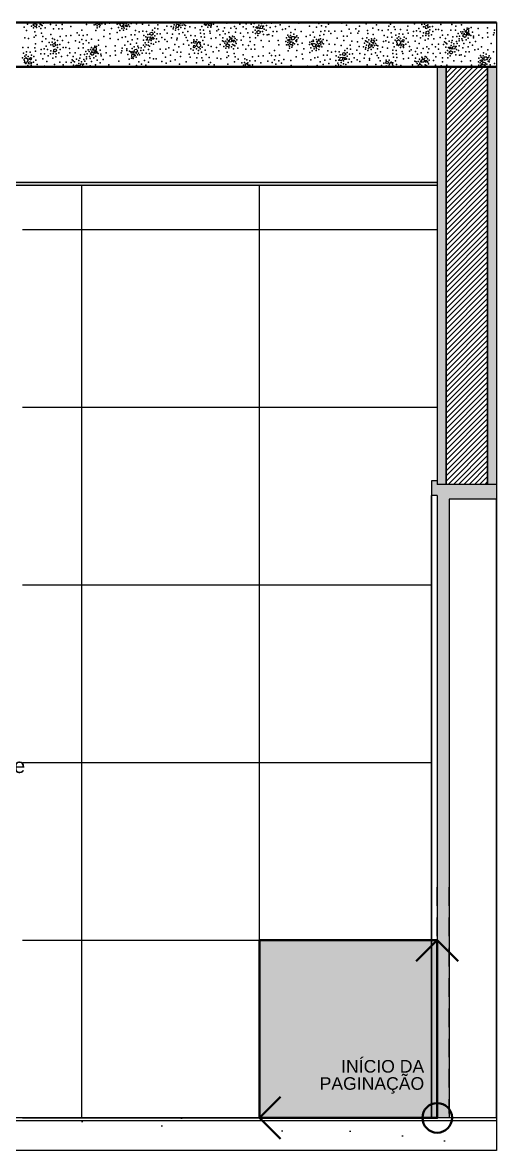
# Model space of a CAD drawing. Header units: metres. Extents: x -1.8 to 75.3, y -2 to 2.8.
# Drawn here: x 41.35 to 42.95, y -2.008 to 1.802 of the extents above; entities that cross this region are included whole.
import ezdxf

# ---------------------------------------------------------------- set-up
doc = ezdxf.new("R2010")
doc.units = ezdxf.units.M
doc.header["$MEASUREMENT"] = 0
for name, color, linetype in [('FORRO.EXEC', 7, 'Continuous'), ('LAJES.EST', 7, 'Continuous'), ('NOTAS-LAYOUT.EXEC', 7, 'Continuous'), ('PAREDE CONSTRUIR', 7, 'Continuous'), ('Portas Archicad', 7, 'Continuous')]:
    doc.layers.add(name, color=color, linetype=linetype)
for name, color, linetype, lineweight in [('FORRO.EXEC_Caneta_No__241', 7, 'Continuous', 13), ('LAJES.EST_Caneta_No__1', 7, 'Continuous', 40), ('LAJES.EST_Caneta_No__241', 7, 'Continuous', 13), ('LAJES.EST_Caneta_No__4', 7, 'Continuous', 25), ('LAJES.EST_Caneta_No__7', 7, 'Continuous', 13), ('NOTAS-EXECUTIVO.ARQ_Caneta_No__1', 7, 'Continuous', 40), ('NOTAS-LAYOUT.EXEC_Caneta_No__241', 7, 'Continuous', 13), ('NOTAS-LAYOUT.EXEC_Caneta_No__5', 7, 'Continuous', 20), ('PAREDE CONSTRUIR_Caneta_No__241', 7, 'Continuous', 13), ('PAREDE CONSTRUIR_Caneta_No__3', 7, 'Continuous', 30), ('Portas Archicad_Caneta_No__241', 7, 'Continuous', 13), ('Portas Archicad_Caneta_No__3', 7, 'Continuous', 30)]:
    doc.layers.add(name, color=color, linetype=linetype, lineweight=lineweight)
for name, color, linetype, lineweight, true_color in [('LAJES.EST_Caneta_No__254', 7, 'Continuous', 0, 0xd1c9ad), ('LAJES.EST_Caneta_No__97', 7, 'Continuous', 13, 0x6b6b6b), ('NOTAS-EXECUTIVO.ARQ_Caneta_No__12', 7, 'Continuous', 0, 0x030303), ('NOTAS-EXECUTIVO.ARQ_Caneta_No__24', 7, 'Continuous', 40, 0x851f10), ('PAREDE CONSTRUIR_Caneta_No__97', 7, 'Continuous', 13, 0x6b6b6b), ('Portas Archicad_Caneta_No__9', 7, 'Continuous', 9, 0x020202)]:
    doc.layers.add(name, color=color, linetype=linetype, lineweight=lineweight, true_color=true_color)
doc.styles.add('GENERATED_STYLE_1', font='arial.ttf')
pattern_1 = [(45, (6.24602, -1.39824), (-0.159099, 0.159099), [0, -0.15, 0, -0.225]), (110, (6.74602, -1.39824), (0.2114308, 0.0769545), [0, -0.11, 0, -0.19])]
pattern_2 = [(50, (6.24602, -1.89824), (-0.546554, 0.047817), [0.05715, -0.62865]), (355, (6.246, -1.89824), (-0.10573, 0.5731705), [0.04572, -0.502922]), (100.4514, (6.29157, -1.90223), (0.440824, 0.525353), [0.04857, -0.534271]), (46.1842, (6.246, -1.74584), (-0.813237, 0.126127), [0.085725, -0.942975]), (96.6356, (6.3138, -1.75635), (0.712212, 0.742278), [0.072855, -0.801407]), (351.1842, (6.246, -1.74584), (0.712212, 0.742278), [0.06858, -0.75438]), (21, (6.32222, -1.78394), (-0.454843, 0.3067956), [0.05715, -0.62865]), (326, (6.3222, -1.78394), (0.185406, 0.552564), [0.04572, -0.50292]), (71.4514, (6.36013, -1.8095), (0.640249, 0.245768), [0.04857, -0.53427]), (37.5, (6.24602, -1.89824), (0.0092658, 0.2536651), [0, -0.496824, 0, -0.51054, 0, -0.504825]), (7.5, (6.24602, -1.89824), (0.200459, 0.3005417), [0, -0.291084, 0, -0.485394, 0, -0.192405]), (327.5, (6.0761, -1.89824), (-0.4067718, 0.0171862), [0, -0.1905, 0, -0.59436, 0, -0.78867]), (317.5, (5.9999, -1.89824), (0.4443875, 0.0762795), [0, -0.24765, 0, -0.394716, 0, -0.56007])]

# ---------------------------------------------------------------- blocks, each defined once
blk = doc.blocks.new('*X171', base_point=(6.246, -1.8982))
at = {"layer": 'LAJES.EST_Caneta_No__241', "color": 7, "linetype": 'Continuous', "lineweight": 13}
for p, q in [((41.3918, 1.7986), (41.385, 1.793)), ((41.3913, 1.788), (41.385, 1.793)), ((41.3918, 1.7986), (41.3985, 1.7954)), ((41.3985, 1.7954), (41.3954, 1.789)), ((41.6025, 1.8018), (41.6003, 1.7986)), ((41.6074, 1.7946), (41.6003, 1.7986)), ((41.6112, 1.7963), (41.6074, 1.7946)), ((41.6129, 1.8018), (41.6112, 1.7963)), ((41.678, 1.794), (41.6825, 1.8011)), ((41.678, 1.794), (41.6851, 1.7876)), ((41.6825, 1.8011), (41.692, 1.7966)), ((41.692, 1.7966), (41.6851, 1.7876)), ((41.6947, 1.7906), (41.7006, 1.7953)), ((41.6972, 1.7984), (41.6955, 1.8018)), ((41.6972, 1.7984), (41.7063, 1.8012)), ((41.7006, 1.7953), (41.7033, 1.7883)), ((41.7061, 1.8018), (41.7063, 1.8012)), ((41.8687, 1.787), (41.8691, 1.7954)), ((41.8691, 1.7954), (41.8778, 1.7959)), ((41.8778, 1.7959), (41.8752, 1.7856)), ((41.9641, 1.8018), (41.9664, 1.7952)), ((41.9664, 1.7952), (41.9724, 1.7955)), ((41.9724, 1.7955), (41.976, 1.8018)), ((41.9779, 1.7913), (41.98, 1.799)), ((41.9861, 1.7899), (41.9779, 1.7913)), ((41.98, 1.799), (41.9884, 1.7961)), ((41.9861, 1.7899), (41.9884, 1.7961)), ((42.1495, 1.7803), (42.1538, 1.791)), ((42.1603, 1.7895), (42.1538, 1.791)), ((42.7152, 1.7921), (42.7091, 1.7893)), ((42.7152, 1.7921), (42.7199, 1.7853)), ((41.3954, 1.789), (41.3913, 1.788)), ((41.7023, 1.7873), (41.6947, 1.7906)), ((41.7033, 1.7883), (41.7023, 1.7873)), ((41.7718, 1.7521), (41.7823, 1.7531)), ((41.7823, 1.7531), (41.778, 1.7424)), ((41.7789, 1.7618), (41.782, 1.7682)), ((41.7856, 1.7586), (41.7789, 1.7618)), ((41.782, 1.7682), (41.7861, 1.7692)), ((41.7856, 1.7586), (41.7924, 1.7642)), ((41.7856, 1.7461), (41.7884, 1.7532)), ((41.7861, 1.7692), (41.7924, 1.7642)), ((41.7884, 1.7532), (41.7942, 1.7484)), ((41.8687, 1.787), (41.8752, 1.7856)), ((42.1376, 1.785), (42.1383, 1.7876)), ((42.1434, 1.7802), (42.1376, 1.785)), ((42.1383, 1.7876), (42.1462, 1.7872)), ((42.1462, 1.7747), (42.1394, 1.7692)), ((42.1457, 1.7642), (42.1394, 1.7692)), ((42.1462, 1.7872), (42.1434, 1.7802)), ((42.1498, 1.7652), (42.1457, 1.7642)), ((42.1462, 1.7747), (42.1528, 1.7716)), ((42.1599, 1.7812), (42.1495, 1.7803)), ((42.1528, 1.7716), (42.1498, 1.7652)), ((42.1603, 1.7895), (42.1599, 1.7812)), ((42.2584, 1.7425), (42.258, 1.7539)), ((42.2675, 1.7534), (42.258, 1.7539)), ((42.2675, 1.7534), (42.2685, 1.7451)), ((42.7118, 1.7804), (42.7091, 1.7893)), ((42.7129, 1.7718), (42.7108, 1.7633)), ((42.7189, 1.7631), (42.7108, 1.7633)), ((42.7199, 1.7853), (42.7118, 1.7804)), ((42.7129, 1.7718), (42.7201, 1.7733)), ((42.7215, 1.7664), (42.7189, 1.7631)), ((42.7201, 1.7733), (42.7215, 1.7664)), ((42.8419, 1.7623), (42.8351, 1.7567)), ((42.8414, 1.7517), (42.8351, 1.7567)), ((42.8455, 1.7527), (42.8414, 1.7517)), ((42.8419, 1.7623), (42.8486, 1.7591)), ((42.8486, 1.7591), (42.8455, 1.7527)), ((42.8469, 1.7682), (42.8495, 1.7785)), ((42.8556, 1.7687), (42.8469, 1.7682)), ((42.856, 1.7771), (42.8495, 1.7785)), ((42.8495, 1.7629), (42.8502, 1.7655)), ((42.8553, 1.7581), (42.8495, 1.7629)), ((42.8502, 1.7655), (42.8581, 1.7652)), ((42.8581, 1.7652), (42.8553, 1.7581)), ((42.856, 1.7771), (42.8556, 1.7687)), ((41.4576, 1.7315), (41.4516, 1.7287)), ((41.4543, 1.7198), (41.4516, 1.7287)), ((41.4624, 1.7247), (41.4543, 1.7198)), ((41.4576, 1.7315), (41.4624, 1.7247)), ((41.5894, 1.7076), (41.5919, 1.7179)), ((41.5984, 1.7165), (41.5919, 1.7179)), ((41.5984, 1.7165), (41.5981, 1.7082)), ((41.7715, 1.7438), (41.7718, 1.7521)), ((41.7715, 1.7438), (41.778, 1.7424)), ((41.7935, 1.7458), (41.7856, 1.7461)), ((41.7942, 1.7484), (41.7935, 1.7458)), ((41.9276, 1.7396), (41.9254, 1.7334)), ((41.9338, 1.7305), (41.9254, 1.7334)), ((41.9266, 1.7176), (41.9281, 1.7254)), ((41.9291, 1.7166), (41.9266, 1.7176)), ((41.9276, 1.7396), (41.9358, 1.7382)), ((41.9281, 1.7254), (41.9346, 1.7217)), ((41.9346, 1.7217), (41.9291, 1.7166)), ((41.9358, 1.7382), (41.9338, 1.7305)), ((41.9414, 1.734), (41.9368, 1.726)), ((41.9389, 1.7225), (41.9368, 1.726)), ((41.945, 1.7162), (41.9389, 1.7225)), ((41.9474, 1.7343), (41.9414, 1.734)), ((41.9508, 1.7218), (41.945, 1.7162)), ((41.9503, 1.726), (41.9474, 1.7343)), ((41.9503, 1.726), (41.9508, 1.7218)), ((42.0416, 1.73), (42.0348, 1.7244)), ((42.0411, 1.7194), (42.0348, 1.7244)), ((42.0452, 1.7204), (42.0411, 1.7194)), ((42.0416, 1.73), (42.0483, 1.7268)), ((42.0483, 1.7268), (42.0452, 1.7204)), ((42.0466, 1.7359), (42.0492, 1.7462)), ((42.0553, 1.7364), (42.0466, 1.7359)), ((42.0557, 1.7447), (42.0492, 1.7462)), ((42.0557, 1.7447), (42.0553, 1.7364)), ((42.0575, 1.7401), (42.0582, 1.7427)), ((42.0616, 1.7367), (42.0575, 1.7401)), ((42.0582, 1.7427), (42.0645, 1.7424)), ((42.0616, 1.7367), (42.0643, 1.7378)), ((42.0656, 1.7408), (42.0643, 1.7378)), ((42.0656, 1.7408), (42.0645, 1.7424)), ((42.2443, 1.7419), (42.2445, 1.7432)), ((42.2508, 1.7381), (42.2443, 1.7419)), ((42.2445, 1.7432), (42.2525, 1.7455)), ((42.2555, 1.7378), (42.2501, 1.73)), ((42.2572, 1.726), (42.2501, 1.73)), ((42.2525, 1.7455), (42.2508, 1.7381)), ((42.2555, 1.7378), (42.2631, 1.7344)), ((42.261, 1.7277), (42.2572, 1.726)), ((42.2685, 1.7451), (42.2584, 1.7425)), ((42.2631, 1.7344), (42.261, 1.7277)), ((42.3278, 1.7254), (42.3323, 1.7325)), ((42.3278, 1.7254), (42.3349, 1.719)), ((42.3323, 1.7325), (42.3418, 1.728)), ((42.3418, 1.728), (42.3349, 1.719)), ((42.3432, 1.7373), (42.3491, 1.7413)), ((42.347, 1.7299), (42.3432, 1.7373)), ((42.3445, 1.722), (42.3504, 1.7267)), ((42.3522, 1.7188), (42.3445, 1.722)), ((42.347, 1.7299), (42.3561, 1.7326)), ((42.3491, 1.7413), (42.3531, 1.7401)), ((42.3504, 1.7267), (42.3531, 1.7197)), ((42.3531, 1.7197), (42.3522, 1.7188)), ((42.3531, 1.7401), (42.3561, 1.7326)), ((42.5185, 1.7184), (42.5189, 1.7268)), ((42.5185, 1.7184), (42.525, 1.717)), ((42.5189, 1.7268), (42.5276, 1.7273)), ((42.5276, 1.7273), (42.525, 1.717)), ((42.5259, 1.7364), (42.529, 1.7428)), ((42.5326, 1.7332), (42.5259, 1.7364)), ((42.529, 1.7428), (42.5331, 1.7438)), ((42.5326, 1.7332), (42.5394, 1.7388)), ((42.5331, 1.7438), (42.5394, 1.7388)), ((42.6128, 1.7391), (42.6186, 1.7447)), ((42.6132, 1.7349), (42.6128, 1.7391)), ((42.6132, 1.7349), (42.6162, 1.7266)), ((42.6162, 1.7266), (42.6222, 1.7269)), ((42.6186, 1.7447), (42.6247, 1.7384)), ((42.6222, 1.7269), (42.6268, 1.7349)), ((42.6247, 1.7384), (42.6268, 1.7349)), ((42.6277, 1.7227), (42.6298, 1.7304)), ((42.636, 1.7213), (42.6277, 1.7227)), ((42.629, 1.7393), (42.6345, 1.7444)), ((42.6355, 1.7355), (42.629, 1.7393)), ((42.6298, 1.7304), (42.6382, 1.7275)), ((42.6345, 1.7444), (42.637, 1.7433)), ((42.637, 1.7433), (42.6355, 1.7355)), ((42.636, 1.7213), (42.6382, 1.7275)), ((42.7874, 1.7164), (42.7881, 1.719)), ((42.7932, 1.7116), (42.7874, 1.7164)), ((42.7881, 1.719), (42.796, 1.7186)), ((42.796, 1.7186), (42.7932, 1.7116)), ((42.7993, 1.7117), (42.8036, 1.7224)), ((42.8101, 1.7209), (42.8036, 1.7224)), ((42.8101, 1.7209), (42.8097, 1.7126)), ((41.3552, 1.6785), (41.361, 1.6841)), ((41.3557, 1.6744), (41.3552, 1.6785)), ((41.361, 1.6841), (41.3671, 1.6778)), ((41.3671, 1.6778), (41.3692, 1.6743)), ((41.3714, 1.6787), (41.3769, 1.6838)), ((41.378, 1.6749), (41.3714, 1.6787)), ((41.3769, 1.6838), (41.3794, 1.6827)), ((41.3794, 1.6827), (41.378, 1.6749)), ((41.4553, 1.7112), (41.4532, 1.7027)), ((41.4613, 1.7025), (41.4532, 1.7027)), ((41.4553, 1.7112), (41.4625, 1.7127)), ((41.4639, 1.7058), (41.4613, 1.7025)), ((41.4625, 1.7127), (41.4639, 1.7058)), ((41.5843, 1.7017), (41.5775, 1.6961)), ((41.5838, 1.6911), (41.5775, 1.6961)), ((41.5879, 1.6921), (41.5838, 1.6911)), ((41.5843, 1.7017), (41.591, 1.6985)), ((41.591, 1.6985), (41.5879, 1.6921)), ((41.5981, 1.7082), (41.5894, 1.7076)), ((41.5919, 1.7023), (41.5926, 1.7049)), ((41.5977, 1.6976), (41.5919, 1.7023)), ((41.5926, 1.7049), (41.6005, 1.7046)), ((41.6005, 1.7046), (41.5977, 1.6976)), ((41.7161, 1.698), (41.7189, 1.705)), ((41.724, 1.6977), (41.7161, 1.698)), ((41.7182, 1.6861), (41.7186, 1.6944)), ((41.7182, 1.6861), (41.7247, 1.6847)), ((41.7186, 1.6944), (41.7273, 1.695)), ((41.7189, 1.705), (41.7247, 1.7003)), ((41.7247, 1.7003), (41.724, 1.6977)), ((41.7273, 1.695), (41.7247, 1.6847)), ((41.7256, 1.7041), (41.7287, 1.7105)), ((41.7323, 1.7009), (41.7256, 1.7041)), ((41.7287, 1.7105), (41.7328, 1.7115)), ((41.7323, 1.7009), (41.7391, 1.7065)), ((41.7328, 1.7115), (41.7391, 1.7065)), ((42.4213, 1.6752), (42.4217, 1.6835)), ((42.4217, 1.6835), (42.4321, 1.6845)), ((42.4321, 1.6845), (42.4278, 1.6738)), ((42.4287, 1.6932), (42.4318, 1.6996)), ((42.4354, 1.69), (42.4287, 1.6932)), ((42.4318, 1.6996), (42.4359, 1.7006)), ((42.4354, 1.69), (42.4422, 1.6956)), ((42.4354, 1.6775), (42.4382, 1.6846)), ((42.4433, 1.6772), (42.4354, 1.6775)), ((42.4359, 1.7006), (42.4422, 1.6956)), ((42.4382, 1.6846), (42.444, 1.6798)), ((42.444, 1.6798), (42.4433, 1.6772)), ((42.6965, 1.6673), (42.699, 1.6776)), ((42.7055, 1.6762), (42.699, 1.6776)), ((42.796, 1.7062), (42.7892, 1.7006)), ((42.7955, 1.6956), (42.7892, 1.7006)), ((42.7996, 1.6966), (42.7955, 1.6956)), ((42.796, 1.7062), (42.8027, 1.703)), ((42.8097, 1.7126), (42.7993, 1.7117)), ((42.8027, 1.703), (42.7996, 1.6966)), ((42.8943, 1.6746), (42.9023, 1.6769)), ((42.9023, 1.6769), (42.9006, 1.6695)), ((42.9082, 1.6739), (42.9079, 1.6853)), ((42.9174, 1.6848), (42.9079, 1.6853)), ((42.9183, 1.6765), (42.9082, 1.6739)), ((42.9174, 1.6848), (42.9183, 1.6765)), ((41.3557, 1.6744), (41.3586, 1.666)), ((41.3586, 1.666), (41.3646, 1.6663)), ((41.3646, 1.6663), (41.3692, 1.6743)), ((41.3702, 1.6621), (41.3722, 1.6698)), ((41.3784, 1.6607), (41.3702, 1.6621)), ((41.3722, 1.6698), (41.3806, 1.6669)), ((41.3784, 1.6607), (41.3806, 1.6669)), ((41.5298, 1.6558), (41.5305, 1.6584)), ((41.5347, 1.6518), (41.5298, 1.6558)), ((41.5305, 1.6584), (41.5384, 1.658)), ((41.5384, 1.658), (41.5359, 1.6518)), ((41.542, 1.6518), (41.546, 1.6618)), ((41.5525, 1.6604), (41.546, 1.6618)), ((41.5521, 1.652), (41.5492, 1.6518)), ((41.5525, 1.6604), (41.5521, 1.652)), ((42.1074, 1.6629), (42.1014, 1.6601)), ((42.1039, 1.6518), (42.1014, 1.6601)), ((42.1122, 1.6561), (42.105, 1.6518)), ((42.1074, 1.6629), (42.1122, 1.6561)), ((42.4213, 1.6752), (42.4278, 1.6738)), ((42.5774, 1.6711), (42.5752, 1.6648)), ((42.5836, 1.6619), (42.5752, 1.6648)), ((42.5769, 1.6518), (42.5779, 1.6568)), ((42.5774, 1.6711), (42.5857, 1.6696)), ((42.5779, 1.6568), (42.5844, 1.6531)), ((42.5844, 1.6531), (42.583, 1.6518)), ((42.5857, 1.6696), (42.5836, 1.6619)), ((42.5912, 1.6654), (42.5866, 1.6574)), ((42.5887, 1.6539), (42.5866, 1.6574)), ((42.5908, 1.6518), (42.5887, 1.6539)), ((42.5972, 1.6657), (42.5912, 1.6654)), ((42.6002, 1.6574), (42.5972, 1.6657)), ((42.6006, 1.6532), (42.5991, 1.6518)), ((42.6002, 1.6574), (42.6006, 1.6532)), ((42.6914, 1.6614), (42.6846, 1.6558)), ((42.6897, 1.6518), (42.6846, 1.6558)), ((42.6914, 1.6614), (42.6981, 1.6582)), ((42.695, 1.6518), (42.6948, 1.6518)), ((42.6981, 1.6582), (42.695, 1.6518)), ((42.7052, 1.6678), (42.6965, 1.6673)), ((42.7055, 1.6762), (42.7052, 1.6678)), ((42.7073, 1.6715), (42.708, 1.6741)), ((42.7114, 1.6681), (42.7073, 1.6715)), ((42.708, 1.6741), (42.7143, 1.6738)), ((42.7114, 1.6681), (42.7141, 1.6692)), ((42.7154, 1.6722), (42.7141, 1.6692)), ((42.7154, 1.6722), (42.7143, 1.6738)), ((42.8942, 1.6733), (42.8943, 1.6746)), ((42.9006, 1.6695), (42.8942, 1.6733)), ((42.9053, 1.6692), (42.8999, 1.6614)), ((42.907, 1.6574), (42.8999, 1.6614)), ((42.9053, 1.6692), (42.9129, 1.6658)), ((42.9109, 1.6591), (42.907, 1.6574)), ((42.9129, 1.6658), (42.9109, 1.6591))]:
    blk.add_line(p, q, dxfattribs=at)
for p in [(41.3668, 1.796), (41.3824, 1.8009), (41.3912, 1.8016), (41.409, 1.7964), (41.413, 1.7944), (41.4164, 1.7919), (41.4206, 1.7996), (41.4439, 1.795), (41.4632, 1.7933), (41.4831, 1.7947), (41.5655, 1.7954), (41.5911, 1.7946), (41.597, 1.7949), (41.6011, 1.7911), (41.6119, 1.7931), (41.6179, 1.798), (41.6292, 1.7962), (41.6436, 1.8002), (41.6689, 1.7962), (41.675, 1.7983), (41.707, 1.7946), (41.7159, 1.7985), (41.7349, 1.7979), (41.7544, 1.7963), (41.7761, 1.7925), (41.8065, 1.7945), (41.8539, 1.8008), (41.8613, 1.7944), (41.8711, 1.8001), (41.8804, 1.7917), (41.8834, 1.7988), (41.8882, 1.7933), (41.8922, 1.7995), (41.8954, 1.7937), (41.8998, 1.7922), (41.9513, 1.8011), (41.9638, 1.7956), (41.9688, 1.7931), (41.994, 1.7968), (42.0395, 1.7999), (42.0833, 1.7967), (42.1044, 1.7973), (42.1214, 1.7959), (42.1323, 1.7983), (42.1477, 1.7926), (42.1563, 1.7981), (42.1676, 1.8001), (42.1739, 1.7915), (42.1903, 1.7998), (42.2196, 1.7945), (42.2827, 1.8001), (42.3506, 1.7988), (42.3822, 1.7968), (42.4273, 1.7996), (42.443, 1.7934), (42.4574, 1.8009), (42.5101, 1.7978), (42.5447, 1.7946), (42.5917, 1.7965), (42.6734, 1.7979), (42.6974, 1.7953), (42.7069, 1.7965), (42.7177, 1.7945), (42.7625, 1.7951), (42.7858, 1.8006), (42.7997, 1.7956), (42.8314, 1.7936), (41.3552, 1.7866), (41.3627, 1.7754), (41.3799, 1.7898), (41.3864, 1.7839), (41.3913, 1.7707), (41.3949, 1.7577), (41.3967, 1.7853), (41.4058, 1.7884), (41.4117, 1.7818), (41.4139, 1.7657), (41.4179, 1.7545), (41.4263, 1.7834), (41.4453, 1.7611), (41.4541, 1.7802), (41.4718, 1.7806), (41.4766, 1.7548), (41.4838, 1.7806), (41.4968, 1.7567), (41.5125, 1.7887), (41.5128, 1.7578), (41.5342, 1.7666), (41.5407, 1.7591), (41.5501, 1.7755), (41.5541, 1.7577), (41.568, 1.7604), (41.5967, 1.7744), (41.6015, 1.7841), (41.6097, 1.7872), (41.6238, 1.7547), (41.6255, 1.7763), (41.6441, 1.7641), (41.6495, 1.7815), (41.6696, 1.7687), (41.6732, 1.7854), (41.6779, 1.7751), (41.6845, 1.7821), (41.6908, 1.7756), (41.6911, 1.7871), (41.693, 1.7823), (41.6975, 1.7536), (41.7005, 1.7794), (41.7104, 1.7884), (41.7165, 1.7607), (41.7283, 1.7607), (41.7311, 1.7747), (41.7433, 1.7707), (41.7564, 1.7727), (41.7593, 1.7578), (41.7663, 1.7536), (41.7685, 1.772), (41.7724, 1.7614), (41.788, 1.7757), (41.7956, 1.7688), (41.7959, 1.7827), (41.7965, 1.7568), (41.804, 1.7637), (41.8067, 1.7802), (41.8139, 1.7642), (41.8288, 1.7767), (41.837, 1.7892), (41.8385, 1.7656), (41.8511, 1.7883), (41.8558, 1.7623), (41.8584, 1.7809), (41.859, 1.7866), (41.8656, 1.7756), (41.8677, 1.7829), (41.8764, 1.7788), (41.878, 1.7632), (41.8842, 1.7856), (41.8911, 1.7684), (41.8972, 1.7587), (41.8981, 1.7812), (41.9082, 1.7716), (41.915, 1.7877), (41.9184, 1.7584), (41.9322, 1.784), (41.9322, 1.7565), (41.9498, 1.7776), (41.9507, 1.7656), (41.9527, 1.7536), (41.9551, 1.7889), (41.9611, 1.776), (41.9631, 1.7639), (41.9757, 1.786), (41.9816, 1.773), (41.9837, 1.7657), (41.986, 1.7864), (42.006, 1.7734), (42.0066, 1.789), (42.0118, 1.7782), (42.0162, 1.7602), (42.0272, 1.7731), (42.0319, 1.7835), (42.0333, 1.7634), (42.0464, 1.7686), (42.048, 1.753), (42.0531, 1.7827), (42.0588, 1.7562), (42.0639, 1.7533), (42.0649, 1.7889), (42.0686, 1.7695), (42.0714, 1.7812), (42.0859, 1.7661), (42.0947, 1.7878), (42.0956, 1.7551), (42.1044, 1.7805), (42.1105, 1.7675), (42.1278, 1.7697), (42.1294, 1.7871), (42.1353, 1.7765), (42.1362, 1.7646), (42.1438, 1.7576), (42.1594, 1.7719), (42.1633, 1.7614), (42.1637, 1.7899), (42.1655, 1.7797), (42.1724, 1.7755), (42.1754, 1.7606), (42.1811, 1.7611), (42.1862, 1.7846), (42.1933, 1.7571), (42.1961, 1.7711), (42.2042, 1.7881), (42.2079, 1.771), (42.2269, 1.7782), (42.2381, 1.7806), (42.246, 1.7595), (42.2485, 1.7531), (42.2494, 1.7879), (42.255, 1.7585), (42.2558, 1.7681), (42.2658, 1.7631), (42.2704, 1.7778), (42.276, 1.7574), (42.2906, 1.771), (42.3069, 1.7548), (42.3182, 1.79), (42.3214, 1.7586), (42.3312, 1.7689), (42.3418, 1.7864), (42.3531, 1.7578), (42.3564, 1.7714), (42.3596, 1.7902), (42.3673, 1.7609), (42.3703, 1.7741), (42.3742, 1.7871), (42.3837, 1.7726), (42.3902, 1.7652), (42.4042, 1.7724), (42.4265, 1.7724), (42.4336, 1.7557), (42.4456, 1.7558), (42.4521, 1.7797), (42.4578, 1.7661), (42.4753, 1.7805), (42.4822, 1.7661), (42.4852, 1.7728), (42.4873, 1.79), (42.5139, 1.7752), (42.5152, 1.765), (42.5327, 1.7829), (42.5331, 1.7611), (42.5514, 1.7771), (42.5636, 1.7753), (42.5705, 1.758), (42.5838, 1.7775), (42.5866, 1.7891), (42.5942, 1.7667), (42.6048, 1.7877), (42.6084, 1.7783), (42.6101, 1.7588), (42.6198, 1.7535), (42.6212, 1.764), (42.6259, 1.7783), (42.6334, 1.7621), (42.6482, 1.7766), (42.6506, 1.79), (42.6515, 1.7659), (42.6689, 1.7568), (42.6697, 1.7714), (42.6803, 1.7738), (42.681, 1.7569), (42.6876, 1.7822), (42.6921, 1.7715), (42.7013, 1.7567), (42.7031, 1.7667), (42.7033, 1.787), (42.7111, 1.7577), (42.7213, 1.7567), (42.7251, 1.7775), (42.7253, 1.7874), (42.73, 1.7602), (42.7334, 1.7883), (42.7346, 1.7715), (42.7447, 1.7782), (42.7537, 1.7779), (42.7657, 1.7746), (42.7673, 1.7597), (42.7853, 1.7601), (42.7957, 1.7756), (42.803, 1.7532), (42.8118, 1.7765), (42.8122, 1.79), (42.8161, 1.7542), (42.8209, 1.765), (42.8254, 1.7562), (42.8293, 1.7704), (42.8325, 1.7646), (42.8365, 1.7708), (42.8405, 1.7785), (42.8413, 1.7653), (42.8443, 1.7724), (42.851, 1.7828), (42.857, 1.7812), (42.8591, 1.7601), (42.8631, 1.7582), (42.8642, 1.7856), (42.8689, 1.7691), (42.8719, 1.7555), (42.8886, 1.7817), (42.8898, 1.7597), (42.9197, 1.784), (42.9199, 1.767), (42.9401, 1.7605), (42.9421, 1.7674), (42.9436, 1.7763), (41.3508, 1.7177), (41.3572, 1.7497), (41.3683, 1.7178), (41.3694, 1.7478), (41.3892, 1.7521), (41.3907, 1.716), (41.3931, 1.7294), (41.4158, 1.7373), (41.4278, 1.7468), (41.43, 1.7217), (41.4398, 1.7347), (41.4457, 1.7264), (41.4493, 1.7359), (41.451, 1.7476), (41.4571, 1.7444), (41.4601, 1.7339), (41.4673, 1.7413), (41.4675, 1.717), (41.4677, 1.7268), (41.4758, 1.7277), (41.4849, 1.7416), (41.4871, 1.7176), (41.4961, 1.7173), (41.5049, 1.7345), (41.5283, 1.74), (41.5381, 1.7151), (41.5422, 1.735), (41.5502, 1.7447), (41.5542, 1.7159), (41.5547, 1.7294), (41.5648, 1.7416), (41.5738, 1.733), (41.5826, 1.7453), (41.583, 1.7179), (41.5934, 1.7222), (41.5994, 1.7206), (41.6062, 1.7418), (41.6066, 1.725), (41.631, 1.7211), (41.6457, 1.7482), (41.6621, 1.7234), (41.673, 1.7446), (41.686, 1.7157), (41.6863, 1.7512), (41.6948, 1.7258), (41.7048, 1.7373), (41.7145, 1.7284), (41.7202, 1.7437), (41.7265, 1.7196), (41.7341, 1.732), (41.7382, 1.7472), (41.7385, 1.7222), (41.7407, 1.7159), (41.7504, 1.7162), (41.7579, 1.7418), (41.7579, 1.7253), (41.7629, 1.7197), (41.7641, 1.7333), (41.7671, 1.727), (41.7681, 1.7435), (41.7744, 1.7254), (41.7755, 1.7353), (41.7782, 1.7219), (41.7838, 1.7306), (41.7841, 1.7408), (41.7914, 1.7284), (41.7994, 1.735), (41.8024, 1.7463), (41.8104, 1.7374), (41.82, 1.7512), (41.8297, 1.744), (41.8382, 1.7383), (41.8439, 1.7168), (41.853, 1.7506), (41.8636, 1.7273), (41.8712, 1.7438), (41.8713, 1.749), (41.8772, 1.7194), (41.8932, 1.7287), (41.902, 1.7513), (41.9072, 1.7406), (41.9115, 1.7257), (41.9198, 1.7328), (41.9277, 1.7431), (41.9381, 1.7435), (41.945, 1.7364), (41.95, 1.7339), (41.9562, 1.7182), (41.9587, 1.7406), (41.9625, 1.7284), (41.964, 1.7519), (41.9769, 1.7258), (41.9866, 1.7483), (41.9869, 1.7206), (42.0029, 1.75), (42.005, 1.718), (42.0166, 1.7274), (42.0246, 1.7396), (42.0263, 1.7505), (42.029, 1.7381), (42.0297, 1.7212), (42.0322, 1.7323), (42.0362, 1.7384), (42.0363, 1.7153), (42.0402, 1.7462), (42.041, 1.733), (42.044, 1.7401), (42.0465, 1.7167), (42.0507, 1.7504), (42.0556, 1.7198), (42.0567, 1.7489), (42.0588, 1.7278), (42.0628, 1.7258), (42.0662, 1.7233), (42.0676, 1.7475), (42.0686, 1.7368), (42.0705, 1.731), (42.0733, 1.7435), (42.0761, 1.7148), (42.0874, 1.7426), (42.0937, 1.7264), (42.113, 1.7247), (42.1177, 1.7516), (42.1179, 1.7373), (42.133, 1.7261), (42.1359, 1.7507), (42.1557, 1.7408), (42.1623, 1.7201), (42.1825, 1.7384), (42.2124, 1.7407), (42.2153, 1.7268), (42.2389, 1.7374), (42.2409, 1.7506), (42.2409, 1.726), (42.2454, 1.7347), (42.2468, 1.7263), (42.2509, 1.7225), (42.2514, 1.7155), (42.253, 1.7504), (42.2595, 1.7186), (42.2617, 1.7245), (42.2677, 1.7294), (42.2722, 1.74), (42.2726, 1.7519), (42.2752, 1.7381), (42.2763, 1.7439), (42.279, 1.7276), (42.2804, 1.7502), (42.2934, 1.7316), (42.3187, 1.7276), (42.3198, 1.736), (42.3231, 1.7168), (42.3248, 1.7297), (42.327, 1.7383), (42.3315, 1.7421), (42.3326, 1.7387), (42.3352, 1.7526), (42.341, 1.7185), (42.3428, 1.7441), (42.3505, 1.7441), (42.356, 1.7473), (42.3568, 1.726), (42.3602, 1.7389), (42.3602, 1.7198), (42.3609, 1.7333), (42.3642, 1.7446), (42.3657, 1.7299), (42.3767, 1.7411), (42.3847, 1.7293), (42.4042, 1.7277), (42.4123, 1.7492), (42.4259, 1.7239), (42.4343, 1.7416), (42.4564, 1.7259), (42.4612, 1.7385), (42.4805, 1.7368), (42.4868, 1.7206), (42.4981, 1.7483), (42.5009, 1.7197), (42.5038, 1.7322), (42.508, 1.7399), (42.5089, 1.718), (42.5111, 1.7258), (42.5114, 1.7374), (42.5127, 1.75), (42.5154, 1.7354), (42.5186, 1.7434), (42.521, 1.7315), (42.5277, 1.7465), (42.5302, 1.7231), (42.5332, 1.7302), (42.534, 1.717), (42.538, 1.7479), (42.538, 1.7248), (42.542, 1.7309), (42.5445, 1.742), (42.5452, 1.7251), (42.5496, 1.7236), (42.5648, 1.7191), (42.5682, 1.7381), (42.5767, 1.7403), (42.582, 1.7154), (42.5823, 1.752), (42.5867, 1.7351), (42.5969, 1.7523), (42.6011, 1.7325), (42.6049, 1.7203), (42.6074, 1.7428), (42.6136, 1.727), (42.6144, 1.7485), (42.6186, 1.7245), (42.6255, 1.7174), (42.6264, 1.7478), (42.6358, 1.7178), (42.6377, 1.7522), (42.6438, 1.7282), (42.6453, 1.748), (42.6521, 1.7352), (42.6564, 1.7204), (42.6757, 1.7393), (42.6817, 1.7149), (42.6893, 1.7313), (42.6937, 1.7502), (42.7091, 1.7418), (42.7147, 1.7203), (42.7192, 1.7464), (42.7331, 1.7281), (42.7386, 1.7472), (42.7445, 1.7192), (42.7542, 1.7287), (42.7594, 1.7509), (42.7712, 1.7273), (42.7747, 1.7368), (42.7779, 1.7475), (42.7785, 1.7333), (42.7792, 1.7185), (42.7821, 1.7297), (42.79, 1.739), (42.7975, 1.724), (42.7978, 1.7342), (42.8004, 1.7416), (42.8061, 1.7295), (42.8135, 1.7213), (42.8145, 1.7377), (42.8174, 1.7315), (42.8237, 1.7395), (42.8237, 1.7229), (42.8238, 1.747), (42.8335, 1.7473), (42.8357, 1.741), (42.836, 1.716), (42.8401, 1.7312), (42.8477, 1.7436), (42.854, 1.7195), (42.8542, 1.7488), (42.8597, 1.7347), (42.8694, 1.7259), (42.8728, 1.75), (42.8794, 1.7374), (42.8992, 1.7193), (42.9029, 1.7501), (42.9213, 1.7523), (42.9325, 1.7315), (41.3499, 1.6822), (41.3525, 1.6982), (41.3569, 1.6879), (41.3622, 1.6929), (41.3636, 1.7034), (41.3689, 1.6872), (41.3758, 1.7015), (41.3801, 1.6916), (41.3877, 1.6874), (41.3939, 1.7053), (41.4113, 1.6962), (41.4121, 1.7108), (41.4181, 1.6787), (41.4228, 1.7132), (41.4234, 1.6963), (41.4345, 1.7109), (41.4361, 1.6896), (41.4437, 1.6961), (41.4455, 1.7061), (41.4515, 1.6812), (41.4535, 1.6971), (41.4616, 1.6858), (41.4637, 1.6961), (41.4724, 1.6996), (41.477, 1.7109), (41.481, 1.6866), (41.5018, 1.6904), (41.5081, 1.714), (41.5098, 1.6991), (41.5203, 1.687), (41.5277, 1.6995), (41.5324, 1.6784), (41.5428, 1.681), (41.5455, 1.6927), (41.5569, 1.6772), (41.5585, 1.6936), (41.5633, 1.7044), (41.5661, 1.6789), (41.5662, 1.6864), (41.5678, 1.6956), (41.5717, 1.7099), (41.5749, 1.7041), (41.5759, 1.6867), (41.5781, 1.6804), (41.5789, 1.7102), (41.5837, 1.7047), (41.5867, 1.7118), (41.5902, 1.683), (41.5966, 1.6882), (41.6015, 1.6995), (41.6055, 1.6976), (41.6113, 1.7085), (41.6143, 1.6949), (41.6152, 1.6894), (41.6218, 1.6768), (41.6322, 1.6991), (41.6453, 1.6895), (41.6623, 1.7064), (41.6637, 1.6917), (41.6825, 1.6999), (41.6845, 1.7068), (41.7014, 1.7132), (41.7023, 1.7077), (41.7053, 1.6941), (41.71, 1.6776), (41.7111, 1.705), (41.7152, 1.7031), (41.7172, 1.682), (41.72, 1.7144), (41.7232, 1.6804), (41.7299, 1.6908), (41.7329, 1.6979), (41.7337, 1.6847), (41.7377, 1.6924), (41.7417, 1.6985), (41.7449, 1.6927), (41.7488, 1.707), (41.7533, 1.6982), (41.7581, 1.7089), (41.7676, 1.6985), (41.775, 1.7111), (41.7782, 1.6974), (41.7799, 1.6825), (41.7862, 1.7062), (41.7919, 1.6792), (41.8009, 1.6789), (41.8143, 1.7115), (41.8229, 1.6985), (41.8322, 1.6845), (41.8337, 1.7122), (41.8498, 1.692), (41.8593, 1.7084), (41.8653, 1.6764), (41.8719, 1.7017), (41.8833, 1.6873), (41.884, 1.7018), (41.9121, 1.6951), (41.9154, 1.6843), (41.9183, 1.713), (41.9259, 1.7087), (41.9302, 1.6989), (41.9371, 1.7131), (41.9377, 1.6826), (41.9424, 1.697), (41.9438, 1.7074), (41.9491, 1.7125), (41.9535, 1.7022), (41.9552, 1.6826), (41.9667, 1.7086), (41.9694, 1.6942), (41.9798, 1.6834), (41.9931, 1.7029), (42.007, 1.6811), (42.0125, 1.7068), (42.0192, 1.6792), (42.039, 1.6835), (42.0411, 1.7021), (42.0447, 1.6891), (42.0615, 1.7132), (42.0637, 1.6971), (42.0677, 1.6859), (42.0776, 1.6782), (42.0951, 1.6925), (42.1008, 1.679), (42.1039, 1.7116), (42.1216, 1.712), (42.1264, 1.6863), (42.1336, 1.712), (42.1466, 1.6881), (42.1626, 1.6892), (42.184, 1.698), (42.1905, 1.6905), (42.1999, 1.7069), (42.2039, 1.6891), (42.2178, 1.6918), (42.2324, 1.6768), (42.2465, 1.7058), (42.2737, 1.6861), (42.2753, 1.7077), (42.2939, 1.6955), (42.2956, 1.6796), (42.2993, 1.7129), (42.3194, 1.7001), (42.3277, 1.7065), (42.3343, 1.7135), (42.3361, 1.6826), (42.3407, 1.707), (42.3428, 1.7137), (42.3473, 1.685), (42.3503, 1.7108), (42.3663, 1.6921), (42.3781, 1.6921), (42.3809, 1.7061), (42.388, 1.6786), (42.3931, 1.7021), (42.4062, 1.7041), (42.4091, 1.6892), (42.4161, 1.685), (42.4183, 1.7034), (42.4222, 1.6928), (42.4378, 1.7071), (42.4454, 1.7002), (42.4457, 1.7141), (42.4463, 1.6882), (42.4522, 1.6777), (42.4538, 1.6951), (42.4565, 1.7116), (42.4637, 1.6956), (42.4698, 1.6827), (42.4786, 1.7081), (42.4883, 1.697), (42.5028, 1.682), (42.5056, 1.6937), (42.5082, 1.7123), (42.5154, 1.707), (42.5175, 1.7143), (42.5211, 1.6805), (42.5263, 1.7102), (42.5278, 1.6946), (42.5409, 1.6998), (42.547, 1.6901), (42.5479, 1.7126), (42.5518, 1.6827), (42.558, 1.703), (42.5682, 1.6898), (42.582, 1.6879), (42.5996, 1.709), (42.6005, 1.697), (42.6025, 1.685), (42.6109, 1.7074), (42.6129, 1.6953), (42.6138, 1.6833), (42.6314, 1.7044), (42.6335, 1.6971), (42.6364, 1.6797), (42.6527, 1.6814), (42.6558, 1.7048), (42.6616, 1.7096), (42.666, 1.6916), (42.6761, 1.6819), (42.677, 1.7045), (42.6831, 1.6948), (42.6901, 1.6776), (42.6962, 1.7), (42.6978, 1.6844), (42.7005, 1.6819), (42.7029, 1.7141), (42.7065, 1.6803), (42.7086, 1.6876), (42.7137, 1.6847), (42.7174, 1.6789), (42.7185, 1.7009), (42.7212, 1.7126), (42.7357, 1.6975), (42.7454, 1.6865), (42.7542, 1.7119), (42.7603, 1.6989), (42.7675, 1.683), (42.7776, 1.7011), (42.7851, 1.7079), (42.7857, 1.6821), (42.786, 1.696), (42.7936, 1.689), (42.8092, 1.7033), (42.8131, 1.6928), (42.8153, 1.7111), (42.8222, 1.7069), (42.8252, 1.692), (42.8309, 1.6925), (42.8431, 1.6885), (42.8459, 1.7025), (42.8577, 1.7025), (42.8767, 1.7096), (42.8879, 1.712), (42.8907, 1.682), (42.8958, 1.6909), (42.8983, 1.6845), (42.9028, 1.6818), (42.9048, 1.6899), (42.9056, 1.6995), (42.9156, 1.6945), (42.9202, 1.7092), (42.9225, 1.6833), (42.9258, 1.6888), (42.9303, 1.6816), (42.9404, 1.7024), (41.356, 1.6664), (41.361, 1.6639), (41.3679, 1.6569), (41.3783, 1.6572), (41.3862, 1.6676), (41.3945, 1.6746), (41.3988, 1.6598), (41.4241, 1.6543), (41.4317, 1.6707), (41.4453, 1.6535), (41.4572, 1.6597), (41.4636, 1.652), (41.4755, 1.6675), (41.4869, 1.6586), (41.4966, 1.6681), (41.5136, 1.6667), (41.5171, 1.6762), (41.5209, 1.6727), (41.5216, 1.6579), (41.5246, 1.6691), (41.5399, 1.6634), (41.5402, 1.6736), (41.5485, 1.6689), (41.5559, 1.6607), (41.5599, 1.6709), (41.5661, 1.6623), (41.5784, 1.6554), (41.5825, 1.6706), (41.5965, 1.6589), (41.6021, 1.6742), (41.6118, 1.6653), (41.6416, 1.6587), (41.675, 1.671), (41.7104, 1.6608), (41.734, 1.6572), (41.7429, 1.6696), (41.7518, 1.661), (41.762, 1.6732), (41.7664, 1.6579), (41.7745, 1.6676), (41.8196, 1.6704), (41.8352, 1.6642), (41.8496, 1.6717), (41.8795, 1.6608), (41.9023, 1.6687), (41.925, 1.6537), (41.9369, 1.6654), (41.9588, 1.6733), (41.9789, 1.6599), (41.984, 1.6673), (41.997, 1.6585), (42.0429, 1.6608), (42.0656, 1.6687), (42.0798, 1.6531), (42.0896, 1.6661), (42.0956, 1.6578), (42.0991, 1.6673), (42.1069, 1.6758), (42.1099, 1.6653), (42.1171, 1.6727), (42.1175, 1.6582), (42.1256, 1.6591), (42.1348, 1.673), (42.1547, 1.6659), (42.1781, 1.6714), (42.192, 1.6664), (42.2, 1.6761), (42.2045, 1.6608), (42.2146, 1.673), (42.2236, 1.6644), (42.2432, 1.6536), (42.2492, 1.652), (42.256, 1.6732), (42.2564, 1.6564), (42.2808, 1.6525), (42.3119, 1.6548), (42.3229, 1.676), (42.3446, 1.6572), (42.3546, 1.6687), (42.3643, 1.6598), (42.37, 1.6751), (42.3839, 1.6634), (42.3883, 1.6536), (42.4077, 1.6732), (42.4077, 1.6567), (42.414, 1.6647), (42.4169, 1.6584), (42.4179, 1.6749), (42.4242, 1.6568), (42.4253, 1.6667), (42.428, 1.6533), (42.4336, 1.662), (42.4339, 1.6722), (42.4412, 1.6598), (42.4493, 1.6665), (42.4602, 1.6688), (42.4795, 1.6754), (42.488, 1.6697), (42.5134, 1.6587), (42.521, 1.6752), (42.543, 1.6601), (42.557, 1.672), (42.5613, 1.6571), (42.5696, 1.6642), (42.5776, 1.6745), (42.5879, 1.6749), (42.5948, 1.6678), (42.5998, 1.6653), (42.6085, 1.672), (42.6123, 1.6599), (42.6267, 1.6572), (42.6367, 1.652), (42.6664, 1.6588), (42.6744, 1.671), (42.6788, 1.6695), (42.6795, 1.6526), (42.682, 1.6637), (42.686, 1.6698), (42.6908, 1.6644), (42.6938, 1.6715), (42.7086, 1.6592), (42.7127, 1.6572), (42.716, 1.6547), (42.7184, 1.6682), (42.7203, 1.6624), (42.7231, 1.6749), (42.7372, 1.674), (42.7435, 1.6578), (42.7628, 1.6561), (42.7677, 1.6687), (42.7828, 1.6575), (42.8055, 1.6723), (42.8323, 1.6698), (42.8622, 1.6721), (42.8651, 1.6582), (42.8887, 1.6688), (42.8907, 1.6574), (42.8952, 1.6661), (42.8966, 1.6577), (42.9007, 1.6539), (42.9115, 1.6559), (42.9175, 1.6608), (42.922, 1.6714), (42.925, 1.6695), (42.9261, 1.6753), (42.9288, 1.659), (42.9432, 1.663)]:
    blk.add_point(p, dxfattribs=at)
blk = doc.blocks.new('Label_32_10', base_point=(40.7879, -1.0982))
at = {"layer": 'NOTAS-LAYOUT.EXEC', "linetype": 'Continuous', "lineweight": 0, "true_color": 0x000000}
blk.add_hatch(color=18, dxfattribs=at).paths.add_polyline_path([(40.7817, -1.0982), (40.7822, -1.1006), (40.7835, -1.1027), (40.7855, -1.104), (40.7879, -1.1045), (40.7903, -1.104), (40.7924, -1.1027), (40.7937, -1.1006), (40.7942, -1.0982), (40.7937, -1.0959), (40.7924, -1.0938), (40.7903, -1.0925), (40.7879, -1.092), (40.7855, -1.0925), (40.7835, -1.0938), (40.7822, -1.0959)])
at = {"layer": 'NOTAS-LAYOUT.EXEC_Caneta_No__241', "color": 7, "linetype": 'Continuous', "lineweight": 13}
for p, q in [((40.7879, -1.092), (40.7879, -0.7107)), ((40.7879, -0.7107), (41.0379, -0.7107))]:
    blk.add_line(p, q, dxfattribs=at)
at = {"layer": 'NOTAS-LAYOUT.EXEC_Caneta_No__5', "color": 7, "linetype": 'Continuous', "lineweight": 20}
blk.add_circle((40.7879, -1.0982), 0.00625, dxfattribs=at)
at = {"layer": 'NOTAS-LAYOUT.EXEC_Caneta_No__241', "color": 7, "lineweight": 13, "insert": (41.0404, -0.6833), "char_height": 0.05, "attachment_point": 1, "style": 'GENERATED_STYLE_1'}
blk.add_mtext('\\A1;{\\pql;\\pt0,241;\\fArial|b0|i0|c0|p0;\\W1.000000;BPC.180e\\fArial|b0|i0|c0|p0;\\W1.000000;\\A1{\\H.66x;\\S^  ;}\\fArial|b0|i0|c0|p0;\\W1.000000;\\fArial|b0|i0|c0|p0;\\W1.000000;\\A1{\\H.66x;\\S^  ;}\\fArial|b0|i0|c0|p0;\\W1.000000;\\fArial|b0|i0|c0|p0;\\W1.000000;\\fArial|b0|i0|c0|p0;\\W1.000000;\\fArial|b0|i0|c0|p0;\\W1.000000;\\fArial|b0|i0|c0|p0;\\W1.000000;\\fArial|b0|i0|c0|p0;\\W1.000000;\\fArial|b0|i0|c0|p0;\\W1.000000;\\A1{\\H.66x;\\S^  ;}\\fArial|b0|i0|c0|p0;\\W1.000000;\\fArial|b0|i0|c0|p0;\\W1.000000;\\A1{\\H.66x;\\S^  ;}\\fArial|b0|i0|c0|p0;\\W1.000000;\\fArial|b0|i0|c0|p0;\\W1.000000;\\fArial|b0|i0|c0|p0;\\W1.000000;\\fArial|b0|i0|c0|p0;\\W1.000000;\\fArial|b0|i0|c0|p0;\\W1.000000;\\fArial|b0|i0|c0|p0;\\W1.000000;\\fArial|b0|i0|c0|p0;\\W1.000000;\\A1{\\H.66x;\\S^  ;}\\fArial|b0|i0|c0|p0;\\W1.000000;\\fArial|b0|i0|c0|p0;\\W1.000000;\\A1{\\H.66x;\\S^  ;}\\fArial|b0|i0|c0|p0;\\W1.000000;\\fArial|b0|i0|c0|p0;\\W1.000000;\\fArial|b0|i0|c0|p0;\\W1.000000;\\fArial|b0|i0|c0|p0;\\W1.000000;\\fArial|b0|i0|c0|p0;\\W1.000000;\\fArial|b0|i0|c0|p0;\\W1.000000;\\fArial|b0|i0|c0|p0;\\W1.000000;\\A1{\\H.66x;\\S^  ;}\\fArial|b0|i0|c0|p0;\\W1.000000;\\fArial|b0|i0|c0|p0;\\W1.000000;\\A1{\\H.66x;\\S^  ;}\\fArial|b0|i0|c0|p0;\\W1.000000;\\fArial|b0|i0|c0|p0;\\W1.000000;\\fArial|b0|i0|c0|p0;\\W1.000000;\\fArial|b0|i0|c0|p0;\\W1.000000;\\fArial|b0|i0|c0|p0;\\W1.000000;\\fArial|b0|i0|c0|p0;\\W1.000000;\\fArial|b0|i0|c0|p0;\\W1.000000;\\A1{\\H.66x;\\S^  ;}\\fArial|b0|i0|c0|p0;\\W1.000000;\\fArial|b0|i0|c0|p0;\\W1.000000;\\A1{\\H.66x;\\S^  ;}\\fArial|b0|i0|c0|p0;\\W1.000000;\\fArial|b0|i0|c0|p0;\\W1.000000;\\fArial|b0|i0|c0|p0;\\W1.000000;\\fArial|b0|i0|c0|p0;\\W1.000000;\\fArial|b0|i0|c0|p0;\\W1.000000;\\fArial|b0|i0|c0|p0;\\W1.000000;\\fArial|b0|i0|c0|p0;\\W1.000000;\\A1{\\H.66x;\\S^  ;}\\fArial|b0|i0|c0|p0;\\W1.000000;}', dxfattribs=at)
blk = doc.blocks.new('símbolo_paginação de piso(1)(1)[8]_10', base_point=(42.7498, -1.8982))
at = {"layer": 'NOTAS-EXECUTIVO.ARQ_Caneta_No__24', "linetype": 'Continuous', "lineweight": 0, "true_color": 0x210704}
blk.add_hatch(color=18, dxfattribs=at).paths.add_polyline_path([(42.1498, -1.2982), (42.1498, -1.8982), (42.7498, -1.8982), (42.7498, -1.2982)])
at = {"layer": 'NOTAS-EXECUTIVO.ARQ_Caneta_No__1', "color": 7, "linetype": 'Continuous', "lineweight": 40}
for p, q in [((42.7498, -1.2982), (42.6791, -1.369)), ((42.7498, -1.8982), (42.7498, -1.2982)), ((42.7498, -1.2982), (42.8205, -1.369)), ((42.1498, -1.8982), (42.2205, -1.8275)), ((42.7498, -1.8982), (42.1498, -1.8982)), ((42.1498, -1.8982), (42.2205, -1.969))]:
    blk.add_line(p, q, dxfattribs=at)
at = {"layer": 'NOTAS-EXECUTIVO.ARQ_Caneta_No__1', "color": 7, "linetype": 'Continuous', "lineweight": 40, "flags": 128}
blk.add_lwpolyline([(42.1498, -1.2982), (42.1498, -1.8982), (42.7498, -1.8982), (42.7498, -1.2982)], close=True, dxfattribs=at)
at = {"layer": 'NOTAS-EXECUTIVO.ARQ_Caneta_No__1', "color": 7, "linetype": 'Continuous', "lineweight": 40}
blk.add_circle((42.7498, -1.8982), 0.05, dxfattribs=at)

msp = doc.modelspace()

# ---------------------------------------------------------------- hatches: boundary and pattern name
at = {"layer": 'FORRO.EXEC', "linetype": 'Continuous', "lineweight": 0, "true_color": 0xffffff}
msp.add_hatch(color=7, dxfattribs=at).paths.add_polyline_path([(39.0457, 1.2618), (39.0457, 1.2518), (42.7498, 1.2518), (42.7498, 1.2618)])
at = {"layer": 'LAJES.EST_Caneta_No__254', "linetype": 'Continuous', "lineweight": 0, "true_color": 0xd1c9ad}
h = msp.add_hatch(dxfattribs=at)
h.set_pattern_fill('Haie_OD_000a', color=9, style=0, pattern_type=2)
h.set_pattern_definition(pattern_1)
h.paths.add_polyline_path([(42.7498, -1.8982), (38.8457, -1.8982), (38.8457, -1.9082), (42.7498, -1.9082)])
h = msp.add_hatch(dxfattribs=at)
h.set_pattern_fill('Haie_OD_000a', color=9, style=0, pattern_type=2)
h.set_pattern_definition(pattern_1)
h.paths.add_polyline_path([(42.7498, -1.8982), (42.7498, -1.9082), (42.9498, -1.9082), (42.9498, -1.8982)])
at = {"layer": 'LAJES.EST_Caneta_No__97', "linetype": 'Continuous', "lineweight": 13, "true_color": 0x6b6b6b}
h = msp.add_hatch(dxfattribs=at)
h.set_pattern_fill('AR_CONC_000a', color=251, style=0, pattern_type=2)
h.set_pattern_definition(pattern_2)
h.paths.add_polyline_path([(38.8457, -2.0082), (42.7498, -2.0082), (42.7498, -1.9082), (38.8457, -1.9082)])
h = msp.add_hatch(dxfattribs=at)
h.set_pattern_fill('AR_CONC_000a', color=251, style=0, pattern_type=2)
h.set_pattern_definition(pattern_2)
h.paths.add_polyline_path([(42.7498, -1.9082), (42.7498, -2.0082), (42.9498, -2.0082), (42.9498, -1.9082)])
at = {"layer": 'PAREDE CONSTRUIR', "linetype": 'Continuous', "lineweight": 0, "true_color": 0xffffff}
for points in [[(42.7498, 1.6518), (42.7498, 0.2418), (42.7798, 0.2418), (42.7798, 1.6518)], [(42.9198, 0.2418), (42.9498, 0.2418), (42.9498, 1.6518), (42.9198, 1.6518)]]:
    msp.add_hatch(color=7, dxfattribs=at).paths.add_polyline_path(points)
at = {"layer": 'PAREDE CONSTRUIR', "linetype": 'Continuous', "lineweight": 0, "true_color": 0x000000}
h = msp.add_hatch(dxfattribs=at)
h.set_pattern_fill('common_brick_000a', color=18, style=0, pattern_type=2)
h.set_pattern_definition([(45, (6.246024, -1.898244), (-0.0088388348, 0.0088388348), [])])
h.paths.add_polyline_path([(42.7798, 1.6518), (42.7798, 0.2418), (42.9198, 0.2418), (42.9198, 1.6518)])
at = {"layer": 'PAREDE CONSTRUIR_Caneta_No__97', "linetype": 'Continuous', "lineweight": 13, "true_color": 0x6b6b6b}
h = msp.add_hatch(dxfattribs=at)
h.set_pattern_fill('Ceramica_60_x_60_000a', color=251, style=0, pattern_type=2)
h.set_pattern_definition([(180, (42.7498, -1.89824), (0, 0.6), []), (90, (42.7498, -1.89824), (0.6, 0), [])])
h.paths.add_polyline_path([(41.3498, -1.8982), (42.7308, -1.8982), (42.7308, 0.2038), (42.7308, 0.2538), (42.7498, 0.2538), (42.7498, 1.2518), (41.3498, 1.2518)])
at = {"layer": 'Portas Archicad', "linetype": 'Continuous', "lineweight": 0, "true_color": 0xffffff}
for points in [[(42.7308, 0.2038), (42.7498, 0.2038), (42.7498, 0.2538), (42.7308, 0.2538)], [(42.7898, 0.2038), (42.7898, 0.1918), (42.9498, 0.1918), (42.9498, 0.2418), (42.7498, 0.2418), (42.7498, 0.2038)], [(42.7498, -1.8982), (42.7898, -1.8982), (42.7898, 0.2038), (42.7498, 0.2038)]]:
    msp.add_hatch(color=7, dxfattribs=at).paths.add_polyline_path(points)

# ---------------------------------------------------------------- linework, layer by layer
at = {"layer": 'FORRO.EXEC_Caneta_No__241', "color": 7, "linetype": 'Continuous', "lineweight": 13}
for p, q in [((42.7498, 1.2618), (39.0457, 1.2618)), ((42.7498, 1.2518), (39.0457, 1.2518))]:
    msp.add_line(p, q, dxfattribs=at)
at = {"layer": 'LAJES.EST_Caneta_No__1', "color": 7, "linetype": 'Continuous', "lineweight": 40}
for p, q in [((42.9498, 1.8018), (39.0457, 1.8018)), ((42.7498, 1.6518), (39.0457, 1.6518))]:
    msp.add_line(p, q, dxfattribs=at)
at = {"layer": 'LAJES.EST_Caneta_No__1', "color": 7, "linetype": 'Continuous', "lineweight": 40, "flags": 128}
msp.add_lwpolyline([(42.9498, 1.6518), (42.9198, 1.6518), (42.7798, 1.6518), (42.7498, 1.6518)], dxfattribs=at)
at = {"layer": 'LAJES.EST_Caneta_No__4', "color": 7, "linetype": 'Continuous', "lineweight": 25}
for p, q in [((42.9498, -1.9082), (42.9498, -2.0082)), ((42.7498, -2.0082), (38.8457, -2.0082)), ((42.9498, -2.0082), (42.7498, -2.0082))]:
    msp.add_line(p, q, dxfattribs=at)
at = {"layer": 'LAJES.EST_Caneta_No__7', "color": 7, "linetype": 'Continuous', "lineweight": 13}
for p, q in [((42.7498, -1.8982), (39.0457, -1.8982)), ((42.9498, -1.8982), (42.9498, -1.9082)), ((42.7498, -1.9082), (38.8457, -1.9082)), ((42.9498, -1.9082), (42.7498, -1.9082))]:
    msp.add_line(p, q, dxfattribs=at)
at = {"layer": 'LAJES.EST_Caneta_No__7', "color": 7, "linetype": 'Continuous', "lineweight": 13, "flags": 128}
msp.add_lwpolyline([(42.9498, -1.8982), (42.7898, -1.8982), (42.7498, -1.8982)], dxfattribs=at)
at = {"layer": 'LAJES.EST_Caneta_No__97', "color": 251, "linetype": 'Continuous', "lineweight": 13, "true_color": 0x6b6b6b}
msp.add_line((42.9498, 1.8018), (42.9498, 1.6518), dxfattribs=at)
at = {"layer": 'PAREDE CONSTRUIR_Caneta_No__241', "color": 7, "linetype": 'Continuous', "lineweight": 13}
for p, q in [((42.7498, 1.6518), (42.7498, 1.2618)), ((42.9498, 1.6518), (42.9498, 1.2618)), ((42.7498, 1.2618), (42.7498, 1.2518)), ((42.9498, 1.2618), (42.9498, 1.2518))]:
    msp.add_line(p, q, dxfattribs=at)
at = {"layer": 'PAREDE CONSTRUIR_Caneta_No__241', "color": 7, "linetype": 'Continuous', "lineweight": 13, "flags": 128}
for points in [[(42.7498, 1.2518), (42.7498, 0.2538), (42.7498, 0.2418)], [(42.9498, 1.2518), (42.9498, 0.2538), (42.9498, 0.2418)], [(42.9498, 0.2418), (42.9198, 0.2418), (42.7798, 0.2418), (42.7498, 0.2418)]]:
    msp.add_lwpolyline(points, dxfattribs=at)
at = {"layer": 'PAREDE CONSTRUIR_Caneta_No__3', "color": 7, "linetype": 'Continuous', "lineweight": 30}
for p, q in [((42.7798, 1.6518), (42.7798, 0.2418)), ((42.9198, 1.6518), (42.9198, 0.2418))]:
    msp.add_line(p, q, dxfattribs=at)
at = {"layer": 'Portas Archicad_Caneta_No__241', "color": 7, "linetype": 'Continuous', "lineweight": 13}
for p, q in [((42.7497, 0.2038), (42.7497, 0.1408)), ((42.7899, 0.1885), (42.7899, 0.1408)), ((42.7497, 0.1015), (42.7497, 0.0385)), ((42.7899, 0.1015), (42.7899, 0.0385)), ((42.7497, -0.0009), (42.7497, -0.0638)), ((42.7899, -0.0009), (42.7899, -0.0638)), ((42.7497, -0.1032), (42.7497, -0.1661)), ((42.7899, -0.1032), (42.7899, -0.1661)), ((42.7497, -0.2055), (42.7497, -0.2684)), ((42.7899, -0.2055), (42.7899, -0.2684)), ((42.7497, -0.3078), (42.7497, -0.3707)), ((42.7899, -0.3078), (42.7899, -0.3707)), ((42.7497, -0.4101), (42.7497, -0.473)), ((42.7899, -0.4101), (42.7899, -0.473)), ((42.7497, -0.5124), (42.7497, -0.5753)), ((42.7899, -0.5124), (42.7899, -0.5753)), ((42.7497, -1.1821), (42.7497, -1.1191)), ((42.7899, -1.1821), (42.7899, -1.1191)), ((42.7497, -1.2844), (42.7497, -1.2215)), ((42.7899, -1.2844), (42.7899, -1.2215)), ((42.7497, -1.3867), (42.7497, -1.3238)), ((42.7899, -1.3867), (42.7899, -1.3238)), ((42.7497, -1.489), (42.7497, -1.4261)), ((42.7899, -1.489), (42.7899, -1.4261)), ((42.7497, -1.5913), (42.7497, -1.5284)), ((42.7899, -1.5913), (42.7899, -1.5284)), ((42.7497, -1.6936), (42.7497, -1.6307)), ((42.7899, -1.6936), (42.7899, -1.6307)), ((42.7497, -1.7959), (42.7497, -1.733)), ((42.7899, -1.7959), (42.7899, -1.733)), ((42.7497, -1.8982), (42.7497, -1.8353)), ((42.7899, -1.8829), (42.7899, -1.8353))]:
    msp.add_line(p, q, dxfattribs=at)
at = {"layer": 'Portas Archicad_Caneta_No__3', "color": 7, "linetype": 'Continuous', "lineweight": 30}
for p, q in [((42.7308, 0.2038), (42.7308, -1.8982)), ((42.9498, 0.1918), (42.9498, -1.8982))]:
    msp.add_line(p, q, dxfattribs=at)
at = {"layer": 'Portas Archicad_Caneta_No__9', "color": 18, "linetype": 'Continuous', "lineweight": 9, "true_color": 0x020202}
for p, q in [((42.7308, 0.2538), (42.7308, 0.2038)), ((42.7498, 0.2538), (42.7308, 0.2538)), ((42.7498, 0.2038), (42.7308, 0.2038)), ((42.7498, 0.2038), (42.7498, -1.8982)), ((42.7898, 0.1918), (42.7898, -1.8982)), ((42.9498, 0.1918), (42.7898, 0.1918))]:
    msp.add_line(p, q, dxfattribs=at)
at = {"layer": 'Portas Archicad_Caneta_No__9', "color": 18, "linetype": 'Continuous', "lineweight": 9, "true_color": 0x020202, "flags": 128}
msp.add_lwpolyline([(42.9498, 0.2418), (42.9498, 0.2038), (42.9498, 0.1918)], dxfattribs=at)

# ---------------------------------------------------------------- block references
at = {"layer": 'LAJES.EST', "lineweight": 0}
msp.add_blockref('*X171', (6.246, -1.8982), dxfattribs=at)
at = {"layer": 'NOTAS-EXECUTIVO.ARQ_Caneta_No__1', "color": 7, "linetype": 'Continuous', "lineweight": 40}
msp.add_blockref('símbolo_paginação de piso(1)(1)[8]_10', (42.7498, -1.8982), dxfattribs=at)
at = {"layer": 'NOTAS-LAYOUT.EXEC', "color": 7, "linetype": 'Continuous', "lineweight": 13}
msp.add_blockref('Label_32_10', (40.7879, -1.0982), dxfattribs=at)

# ---------------------------------------------------------------- texts
at = {"layer": 'NOTAS-EXECUTIVO.ARQ_Caneta_No__12', "color": 18, "linetype": 'Continuous', "lineweight": 0, "true_color": 0x030303, "insert": (42.7058, -1.7028), "char_height": 0.0425, "attachment_point": 3, "line_spacing_factor": 0.81868, "style": 'GENERATED_STYLE_1'}
msp.add_mtext('\\A1;{\\pqr;\\fArial|b0|i0|c0|p0;\\W1.000000;INÍCIO DA\\P\\pqr;\\fArial|b0|i0|c0|p0;\\W1.000000;PAGINAÇÃO}', dxfattribs=at)

doc.saveas('drawing.dxf')
